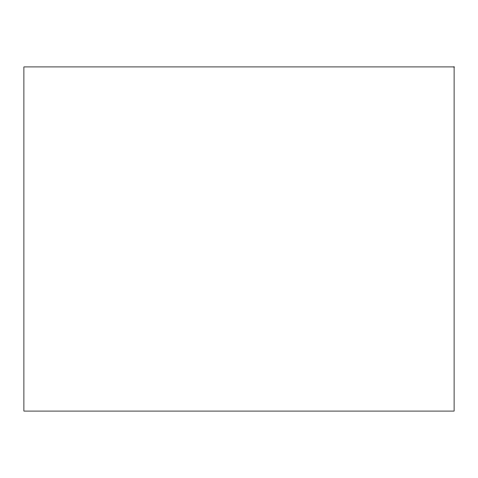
<?xml version="1.0" encoding="UTF-8"?>
<svg xmlns="http://www.w3.org/2000/svg" width="478" height="478" viewBox="0 0 478 478"><rect width="100%" height="100%" fill="white"/><g stroke="black" fill="none" stroke-linecap="round" stroke-linejoin="round"><path stroke-width="0.72" d="M454.1 66.92L23.9 66.92L23.9 411.08L454.1 411.08L454.1 66.92"/></g></svg>
